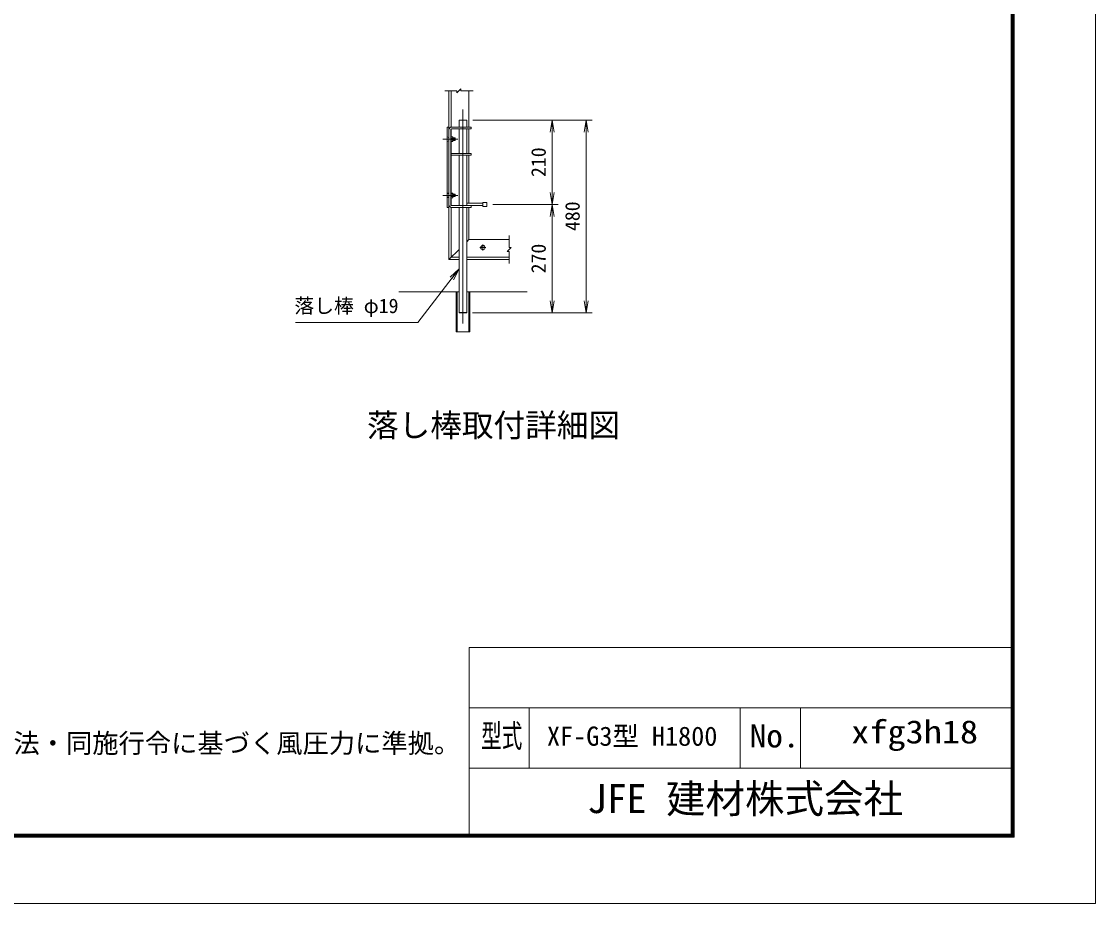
# Model space of a CAD drawing. Units: millimetres, scale not verified, with parts at other scales. Extents: x 1537 to 14137, y -4389 to 4521.
# Drawn here: x 8787 to 14137, y -4389 to 4 of the extents above; entities that cross this region are included whole.
import ezdxf
from ezdxf.enums import TextEntityAlignment as Align

# ---------------------------------------------------------------- set-up
doc = ezdxf.new("R2010")
doc.units = ezdxf.units.MM
doc.header["$LTSCALE"] = 70
doc.linetypes.add('USER1', pattern=[50.8, 31.75, -6.35, 6.35, -6.35])
for name, color, linetype, lineweight in [('0-0_D-TTL', 7, 'Continuous', 9), ('0-1_D-TTL-TXT', 7, 'Continuous', 18), ('0-4_D-BMK', 2, 'USER1', 13), ('0-5_D-STR1', 1, 'Continuous', 18), ('0-6_D-STR3', 3, 'Continuous', 13), ('0-7_D-BGD', 7, 'Continuous', 9), ('0-9_D-STR-DIM', 7, 'Continuous', 9), ('0-A_0', 7, 'Continuous', 9), ('0-B_D-STR-TXT', 7, 'Continuous', 9)]:
    doc.layers.add(name, color=color, linetype=linetype, lineweight=lineweight)
doc.styles.add('ＭＳ ゴシック', font='')
doc.styles.get('ＭＳ ゴシック').set_extended_font_data('MS Gothic')

# ---------------------------------------------------------------- blocks, each defined once
blk = doc.blocks.new('_Open')
at = {"layer": '0-A_0'}
blk.add_line((-70, 11.67), (0, 0), dxfattribs=at)
blk.add_lwpolyline([(-70, -11.67), (0, 0), (-70, 0)], dxfattribs=at)

msp = doc.modelspace()

# ---------------------------------------------------------------- linework, layer by layer
at = {"layer": '0-0_D-TTL'}
for p, q in [((11016.55, -3114.45), (11016.55, -4044.45)), ((11016.55, -3114.45), (13716.55, -3114.45)), ((11016.55, -3414.45), (13716.55, -3414.45)), ((11316.55, -3414.45), (11316.55, -3714.45)), ((12366.55, -3414.45), (12366.55, -3714.45)), ((12666.55, -3414.45), (12666.55, -3714.45)), ((11016.55, -3714.45), (13716.55, -3714.45))]:
    msp.add_line(p, q, dxfattribs=at)
at = {"layer": '0-0_D-TTL', "color": 2, "lineweight": 18}
msp.add_lwpolyline([(1536.55, 4520.55), (14136.55, 4520.55), (14136.55, -4389.45), (1536.55, -4389.45)], close=True, dxfattribs=at)
at = {"layer": '0-0_D-TTL'}
for points in [[(1941.55, 4190.55), (13731.55, 4190.55), (13731.55, -4059.45), (1941.55, -4059.45)], [(1945.3, 4186.8), (13727.8, 4186.8), (13727.8, -4055.7), (1945.3, -4055.7)], [(1949.05, 4183.05), (13724.05, 4183.05), (13724.05, -4051.95), (1949.05, -4051.95)], [(1952.8, 4179.3), (13720.3, 4179.3), (13720.3, -4048.2), (1952.8, -4048.2)], [(1956.55, 4175.55), (13716.55, 4175.55), (13716.55, -4044.45), (1956.55, -4044.45)]]:
    msp.add_lwpolyline(points, close=True, dxfattribs=at)
at = {"layer": '0-4_D-BMK'}
for p, q in [((10986.16, -434.87), (10986.16, -1499.43)), ((10960.52, -582.01), (10885.04, -582.01)), ((10960.52, -862.01), (10885.04, -862.01)), ((11100.04, -1122.01), (11070.28, -1122.01)), ((11085.16, -1107.13), (11085.16, -1136.89))]:
    msp.add_line(p, q, dxfattribs=at)
at = {"layer": '0-5_D-STR1'}
for p, q in [((10916.16, -1182.01), (10916.16, -342.01)), ((10928.16, -522.05), (10928.16, -342.01)), ((11016.16, -522.01), (11016.16, -342.01)), ((10928.16, -570.51), (10928.16, -531.14)), ((11016.16, -653.01), (11016.16, -531.01)), ((10928.16, -850.51), (10928.16, -593.51)), ((11016.16, -901.01), (11016.16, -662.01)), ((10928.16, -912.88), (10928.16, -873.51)), ((10928.16, -1170.01), (10928.16, -921.97)), ((11016.16, -1082.01), (11016.16, -922.01)), ((11016.16, -1082.01), (11005.16, -1093.01)), ((11016.16, -1082.01), (11216.16, -1082.01)), ((10967.16, -1131.01), (10916.16, -1182.01)), ((10928.16, -1170.01), (10967.16, -1170.01)), ((11005.16, -1170.01), (11216.16, -1170.01)), ((10916.16, -1182.01), (10967.16, -1182.01)), ((11005.16, -1182.01), (11216.16, -1182.01))]:
    msp.add_line(p, q, dxfattribs=at)
at = {"layer": '0-6_D-STR3'}
for p, q in [((10929.16, -522.01), (11026.16, -522.01)), ((10929.16, -531.01), (11026.16, -531.01)), ((10967.16, -487.01), (10967.16, -522.01)), ((10967.16, -487.01), (11005.16, -487.01)), ((10967.16, -531.01), (10967.16, -653.01)), ((11005.16, -487.01), (11005.16, -522.01)), ((11005.16, -531.01), (11005.16, -653.01)), ((11026.16, -522.01), (11026.16, -531.01)), ((10907.16, -570.01), (10916.16, -574.07)), ((10916.16, -535.01), (10916.16, -909.01)), ((10925.16, -535.01), (10925.16, -909.01)), ((10934.26, -570.51), (10925.16, -570.51)), ((10934.26, -576.33), (10925.16, -576.33)), ((10934.26, -587.69), (10925.16, -587.69)), ((10935.16, -572.07), (10934.26, -570.51)), ((10935.16, -591.95), (10935.16, -572.07)), ((10946.16, -576.01), (10935.16, -576.01)), ((10947.16, -577.01), (10935.16, -577.01)), ((10947.16, -587.01), (10935.16, -587.01)), ((10946.16, -588.01), (10935.16, -588.01)), ((10946.16, -576.01), (10946.16, -588.01)), ((10946.16, -576.01), (10947.16, -577.01)), ((10947.16, -587.01), (10946.16, -588.01)), ((10947.16, -577.01), (10947.16, -587.01)), ((10907.16, -594.01), (10916.1, -590.01)), ((10934.26, -593.51), (10925.16, -593.51)), ((10935.16, -591.95), (10934.26, -593.51)), ((10925.16, -653.01), (11026.16, -653.01)), ((10925.16, -662.01), (11026.16, -662.01)), ((10967.16, -662.01), (10967.16, -913.01)), ((11005.16, -662.01), (11005.16, -913.01)), ((11026.16, -653.01), (11026.16, -662.01)), ((10907.16, -850.01), (10916.16, -854.07)), ((10934.26, -850.51), (10925.16, -850.51)), ((10935.16, -852.07), (10934.26, -850.51)), ((10935.16, -871.95), (10935.16, -852.07)), ((10907.16, -874.01), (10916.1, -870.01)), ((10934.26, -856.33), (10925.16, -856.33)), ((10934.26, -867.69), (10925.16, -867.69)), ((10934.26, -873.51), (10925.16, -873.51)), ((10935.16, -871.95), (10934.26, -873.51)), ((10946.16, -856.01), (10935.16, -856.01)), ((10947.16, -857.01), (10935.16, -857.01)), ((10947.16, -867.01), (10935.16, -867.01)), ((10946.16, -868.01), (10935.16, -868.01)), ((10946.16, -856.01), (10946.16, -868.01)), ((10946.16, -856.01), (10947.16, -857.01)), ((10947.16, -867.01), (10946.16, -868.01)), ((10947.16, -857.01), (10947.16, -867.01)), ((11085.16, -901.01), (11005.16, -901.01)), ((11085.16, -917.01), (11085.16, -897.01)), ((11085.16, -897.01), (11105.16, -897.01)), ((11105.16, -917.01), (11105.16, -897.01)), ((10916.16, -922.01), (10907.16, -922.01)), ((10929.16, -913.01), (11085.16, -913.01)), ((10929.16, -922.01), (11026.16, -922.01)), ((10967.16, -922.01), (10967.16, -1445.01)), ((11005.16, -922.01), (11005.16, -1445.01)), ((11026.16, -913.01), (11026.16, -922.01)), ((11085.16, -917.01), (11105.16, -917.01)), ((10956.76, -1542.01), (10956.76, -1342.01)), ((11015.56, -1342.01), (11015.56, -1542.01)), ((11020.16, -1342.01), (11020.16, -1542.01)), ((10967.16, -1445.01), (11005.16, -1445.01)), ((10967.16, -1445.01), (10969.16, -1447.01)), ((10969.16, -1447.01), (11003.16, -1447.01)), ((11003.16, -1447.01), (11005.16, -1445.01))]:
    msp.add_line(p, q, dxfattribs=at)
for points in [[(10916.16, -522.01), (10907.16, -522.01), (10907.16, -922.01)], [(11020.16, -1542.01), (10952.16, -1542.01), (10952.16, -1342.01)]]:
    msp.add_lwpolyline(points, dxfattribs=at)
msp.add_circle((11085.16, -1122.01), 10.5, dxfattribs=at)
for centre, radius, start, end in [((10929.16, -535.01), 13, 90, 180), ((10929.16, -535.01), 4, 90, 180), ((10925.33, -572.22), 9.83, 335.25869, 0.84603), ((10916.82, -582.01), 18.34, 341.96185, 18.03815), ((10925.33, -591.8), 9.83, 359.15397, 24.74131), ((10925.33, -852.22), 9.83, 335.25869, 0.84603), ((10929.16, -909.01), 13, 180, 270), ((10929.16, -909.01), 4, 180, 270), ((10916.82, -862.01), 18.34, 341.96185, 18.03815), ((10925.33, -871.8), 9.83, 359.15397, 24.74131)]:
    msp.add_arc(centre, radius, start, end, dxfattribs=at)
at = {"layer": '0-7_D-BGD'}
for p, q in [((10667.16, -1342.01), (10967.16, -1342.01)), ((11305.16, -1342.01), (11005.16, -1342.01))]:
    msp.add_line(p, q, dxfattribs=at)
at = {"layer": '0-9_D-STR-DIM'}
for p, q in [((10896.16, -342.01), (10956.16, -342.01)), ((10956.16, -352.01), (10976.16, -332.01)), ((10956.16, -352.01), (10956.16, -342.01)), ((10976.16, -342.01), (10976.16, -332.01)), ((10976.16, -342.01), (11036.16, -342.01)), ((11035.16, -487.01), (11460.29, -487.01)), ((11055.16, -487.01), (11629.3, -487.01)), ((11430.29, -547.01), (11430.29, -847.01)), ((11599.3, -547.01), (11599.3, -1387.01)), ((11135.16, -907.01), (11460.29, -907.01)), ((11155.16, -907.01), (11460.29, -907.01)), ((11430.29, -967.01), (11430.29, -1387.01)), ((11216.16, -1122.01), (11216.16, -1062.01)), ((11206.16, -1142.01), (11226.16, -1122.01)), ((11216.16, -1122.01), (11226.16, -1122.01)), ((11206.16, -1142.01), (11216.16, -1142.01)), ((11216.16, -1202.01), (11216.16, -1142.01)), ((11033.16, -1447.01), (11460.29, -1447.01)), ((11062.32, -1447.01), (11629.3, -1447.01))]:
    msp.add_line(p, q, dxfattribs=at)
at = {"layer": '0-B_D-STR-TXT'}
msp.add_lwpolyline([(10151.91, -1494.61), (10760.91, -1494.61), (10965.93, -1229.94)], dxfattribs=at)

# ---------------------------------------------------------------- block references
at = {"layer": '0-9_D-STR-DIM', "xscale": 0.8571429, "yscale": 0.8571429}
for p, rotation in [((11430.29, -487.01), 90), ((11599.3, -487.01), 90), ((11430.29, -907.01), 270), ((11430.29, -907.01), 90), ((11430.29, -1447.01), 270), ((11599.3, -1447.01), 270)]:
    msp.add_blockref('_Open', p, dxfattribs=dict(at, rotation=rotation))
at = {"layer": '0-B_D-STR-TXT', "xscale": 0.8571429, "yscale": 0.8571429, "rotation": 52.23712}
msp.add_blockref('_Open', (10967.16, -1228.36), dxfattribs=at)

# ---------------------------------------------------------------- texts
at = {"layer": '0-1_D-TTL-TXT', "style": 'ＭＳ ゴシック'}
for s, height, p in [('落し棒取付詳細図', 115.5, (10508.05, -2099.41)), ('（設計条件）風荷重：昭和57年改正 建築基準法・同施行令に基づく風圧力に準拠。', 95.97, (6064.13, -3667.74)), ('XF-G3型 H1800', 95.97, (11404.4, -3632.5)), ('JFE 建材株式会社', 144.2, (11605.12, -3982.2))]:
    msp.add_text(s, height=height, dxfattribs=at).set_placement(p, align=Align.BOTTOM_LEFT)
for s, width, p in [('xfg3h18', 1.15, (12919.4, -3626.65)), ('型式', 0.65, (11076.95, -3646.65)), ('No.', 1.05, (12414.55, -3646.65))]:
    msp.add_text(s, height=115.5, dxfattribs=dict(at, width=width)).set_placement(p, align=Align.BOTTOM_LEFT)
at = {"layer": '0-9_D-STR-DIM', "style": 'ＭＳ ゴシック'}
for s, p in [('210', (11420.17, -770.51)), ('480', (11589.18, -1039.76)), ('270', (11420.17, -1250.51))]:
    msp.add_text(s, height=72.36, rotation=90, dxfattribs=at).set_placement(p, align=Align.BOTTOM_LEFT)
at = {"layer": '0-B_D-STR-TXT', "style": 'ＭＳ ゴシック'}
msp.add_text('落し棒 φ19', height=72.36, dxfattribs=at).set_placement((10146.58, -1470.21), align=Align.BOTTOM_LEFT)

doc.saveas('drawing.dxf')
